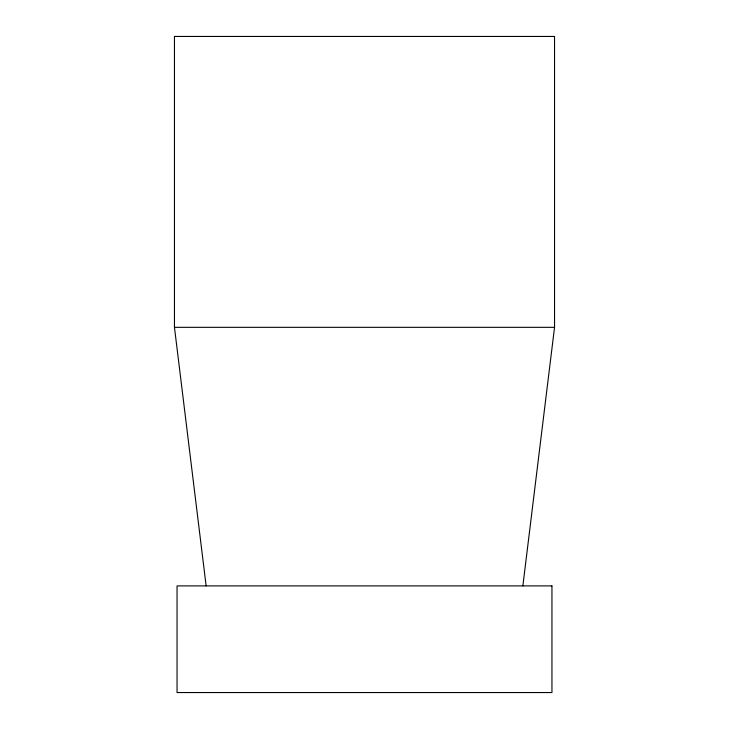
<?xml version="1.0" encoding="UTF-8"?>
<svg xmlns="http://www.w3.org/2000/svg" width="729" height="729" viewBox="0 0 729 729"><rect width="100%" height="100%" fill="white"/><g stroke="black" fill="none" stroke-linecap="round" stroke-linejoin="round"><path stroke-width="1.09" d="M522.866 585.897L554.541 327.33L554.541 36.45L174.459 36.45L174.459 327.33L206.134 585.897M174.459 327.33L554.541 327.33M551.953 585.897L177.047 585.897L177.047 692.55L551.953 692.55L551.953 585.897"/></g></svg>
